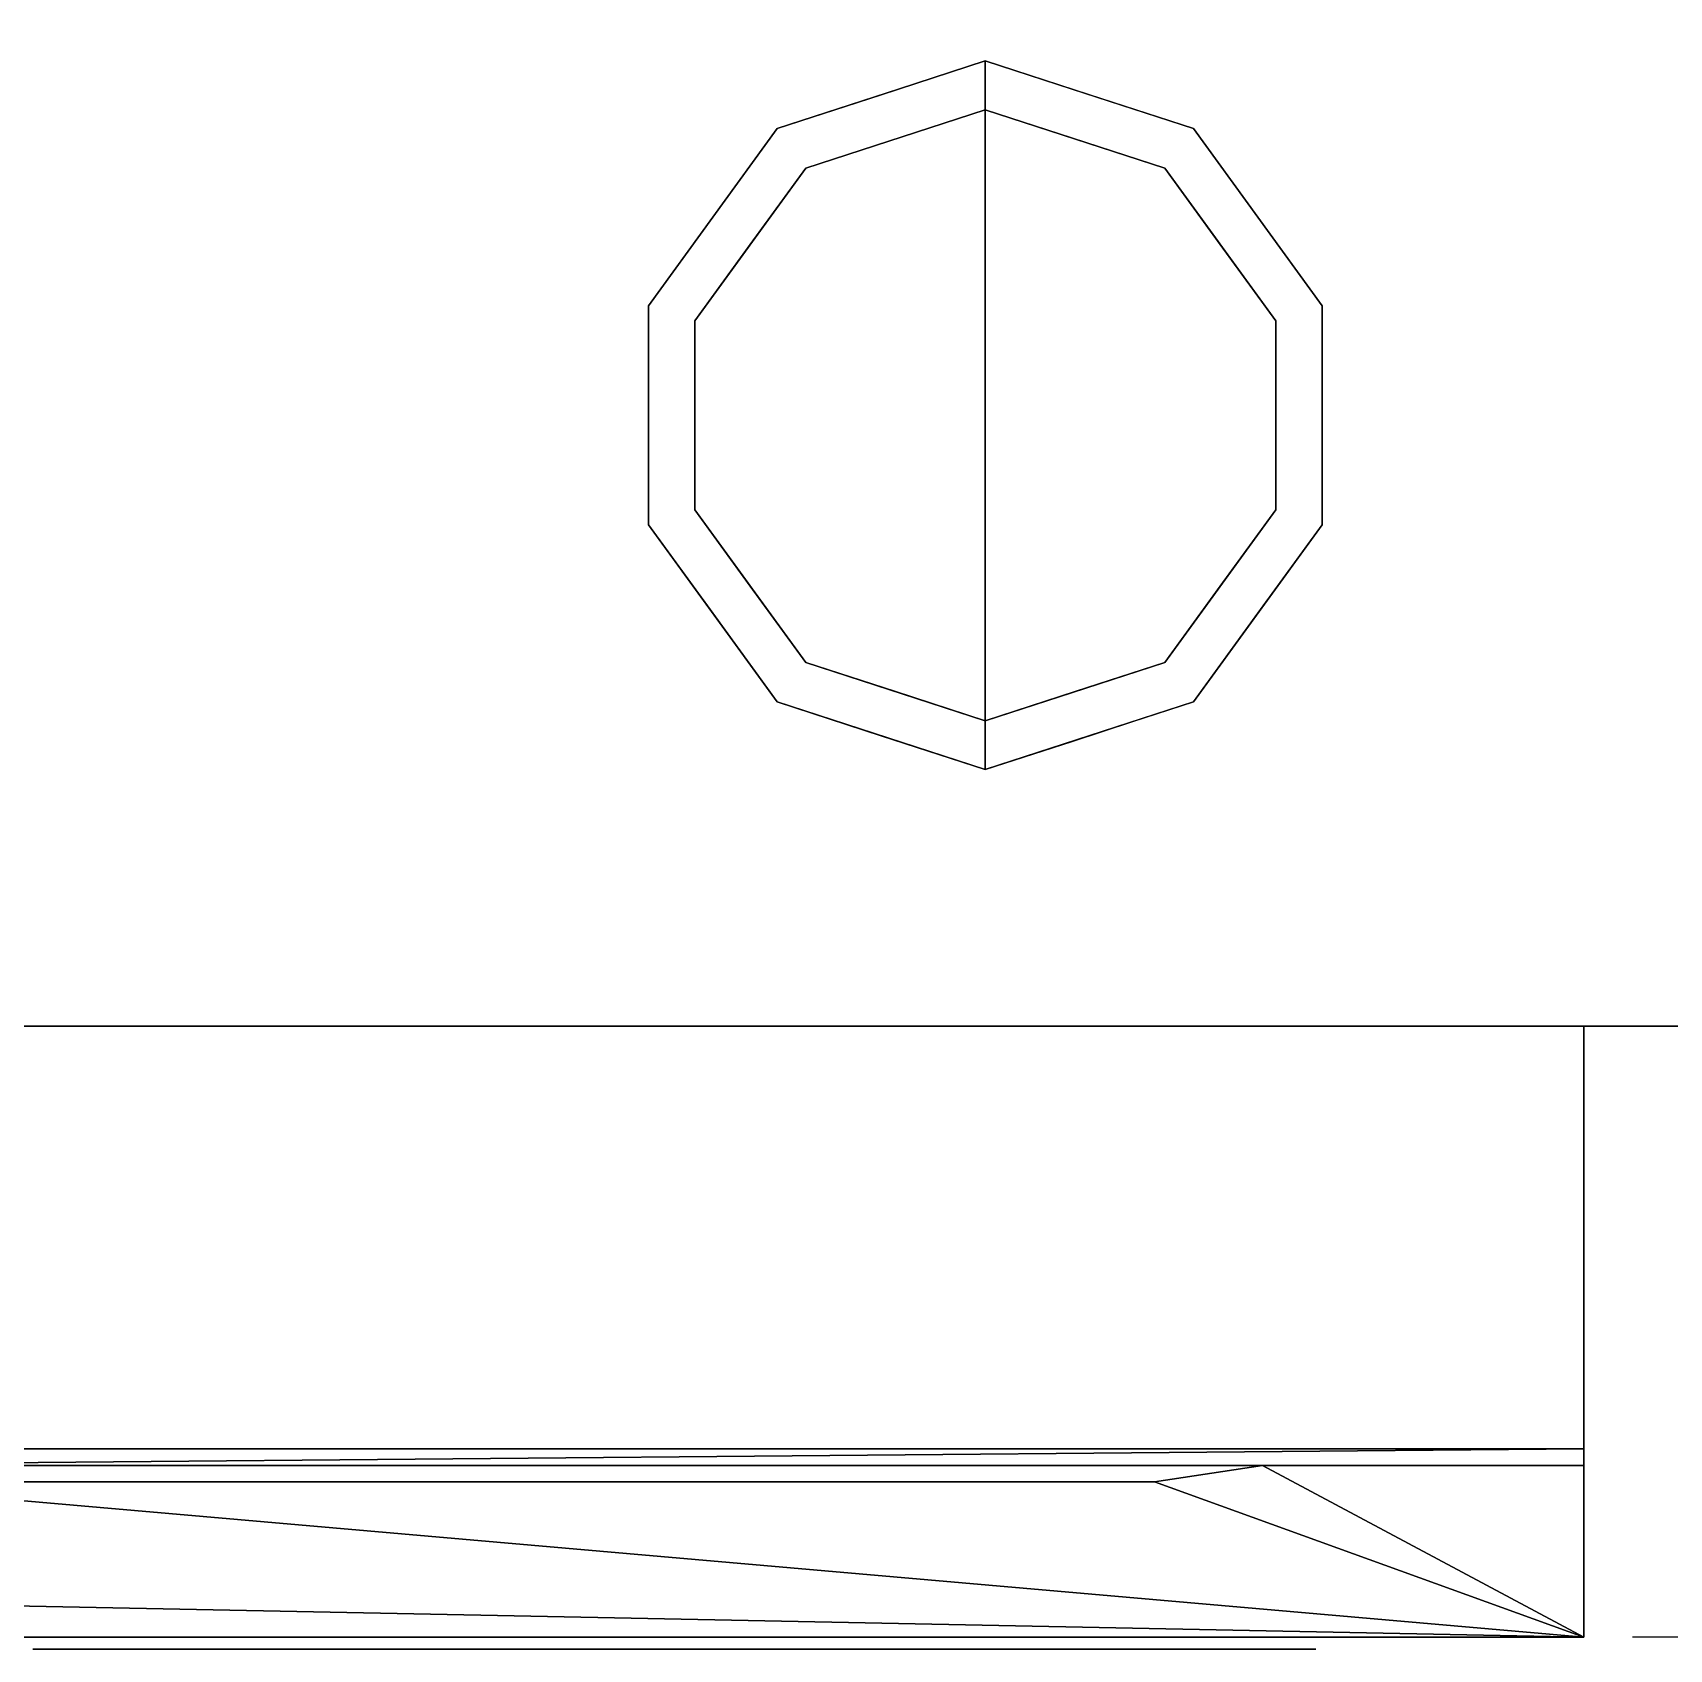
# Model space of a CAD drawing. Header units: millimetres. Extents: x -1 to 1796, y -935 to 1.
# Drawn here: x 267 to 401, y -696 to -563.7 of the extents above; entities that cross this region are included whole.
import ezdxf

# ---------------------------------------------------------------- set-up
doc = ezdxf.new("R2010")
doc.units = ezdxf.units.MM
doc.linetypes.add('NASCOSTA', pattern=[9.525, 6.35, -3.175])
for name, color, linetype in [('IQ_200_3D', 1, 'Continuous'), ('IQ_204_2D', 7, 'Continuous'), ('IQ_204_3D', 7, 'Continuous'), ('IQ_BLACK_3D', 250, 'Continuous'), ('IQ_BLUE_3D', 5, 'Continuous'), ('IQ_GRAY_3D', 9, 'Continuous')]:
    doc.layers.add(name, color=color, linetype=linetype)

# ---------------------------------------------------------------- blocks, each defined once
blk = doc.blocks.new('hpp_elx_bi_tn_l')
at = {"layer": 'IQ_200_3D'}
mesh = blk.add_polyface(dxfattribs=at)
corners = [(369, -50, 47), (0, -50, 47), (0, 0, 47), (369, 0, 47)]
mesh.append_faces([[corners[k] for k in face] for face in [(0, 1, 2, 3)]])
mesh = blk.add_polyface(dxfattribs=at)
corners = [(369, 0, 675), (0, 0, 675), (0, -34.6, 675), (369, -34.6, 675)]
mesh.append_faces([[corners[k] for k in face] for face in [(0, 1, 2, 3)]])
mesh = blk.add_polyface(dxfattribs=at)
corners = [(369, -50, 568.83), (369, -50, 47), (369, 0, 47), (369, 0, 675), (369, -34.6, 675), (369, -34.6, 626.33)]
mesh.append_faces([[corners[k] for k in face] for face in [(3, 5, 0)]], dxfattribs={"vtx0": -1, "vtx2": -1})
mesh.append_faces([[corners[k] for k in face] for face in [(3, 4, 5)]], dxfattribs={"vtx2": -1})
mesh.append_faces([[corners[k] for k in face] for face in [(0, 1, 2, 3)]], dxfattribs={"vtx3": -1})
mesh = blk.add_polyface(dxfattribs=at)
corners = [(369, -34.6, 675), (0, -34.6, 675), (0, -34.6, 626.33), (369, -34.6, 626.33)]
mesh.append_faces([[corners[k] for k in face] for face in [(0, 1, 2, 3)]])
mesh = blk.add_polyface(dxfattribs=at)
corners = [(369, -50, 47), (0, -50, 47), (0, -50, 568.83), (369, -50, 568.83)]
mesh.append_faces([[corners[k] for k in face] for face in [(0, 1, 2, 3)]])
at = {"layer": 'IQ_BLACK_3D'}
mesh = blk.add_polyface(dxfattribs=at)
corners = [(242.02, -51, 557.65), (242.02, -51, 549.65), (347.05, -51, 549.65), (347.05, -51, 557.65)]
mesh.append_faces([[corners[k] for k in face] for face in [(0, 1, 2, 3)]])
mesh = blk.add_polyface(dxfattribs=at)
corners = [(242.02, -51, 545.65), (242.02, -51, 537.64), (347.05, -51, 537.64), (347.05, -51, 545.65)]
mesh.append_faces([[corners[k] for k in face] for face in [(0, 1, 2, 3)]])
mesh = blk.add_polyface(dxfattribs=at)
corners = [(242.02, -51, 533.64), (242.02, -51, 525.64), (347.05, -51, 525.64), (347.05, -51, 533.64)]
mesh.append_faces([[corners[k] for k in face] for face in [(0, 1, 2, 3)]])
mesh = blk.add_polyface(dxfattribs=at)
corners = [(242.02, -51, 521.64), (242.02, -51, 513.64), (347.05, -51, 513.64), (347.05, -51, 521.64)]
mesh.append_faces([[corners[k] for k in face] for face in [(0, 1, 2, 3)]])
mesh = blk.add_polyface(dxfattribs=at)
corners = [(242.02, -51, 509.64), (242.02, -51, 501.63), (347.05, -51, 501.63), (347.05, -51, 509.64)]
mesh.append_faces([[corners[k] for k in face] for face in [(0, 1, 2, 3)]])
mesh = blk.add_polyface(dxfattribs=at)
corners = [(242.02, -51, 497.63), (242.02, -51, 489.63), (347.05, -51, 489.63), (347.05, -51, 497.63)]
mesh.append_faces([[corners[k] for k in face] for face in [(0, 1, 2, 3)]])
mesh = blk.add_polyface(dxfattribs=at)
corners = [(242.02, -51, 485.63), (242.02, -51, 477.63), (347.05, -51, 477.63), (347.05, -51, 485.63)]
mesh.append_faces([[corners[k] for k in face] for face in [(0, 1, 2, 3)]])
mesh = blk.add_polyface(dxfattribs=at)
corners = [(242.02, -51, 473.62), (242.02, -51, 465.62), (347.05, -51, 465.62), (347.05, -51, 473.62)]
mesh.append_faces([[corners[k] for k in face] for face in [(0, 1, 2, 3)]])
mesh = blk.add_polyface(dxfattribs=at)
corners = [(242.02, -51, 461.62), (242.02, -51, 453.62), (347.05, -51, 453.62), (347.05, -51, 461.62)]
mesh.append_faces([[corners[k] for k in face] for face in [(0, 1, 2, 3)]])
mesh = blk.add_polyface(dxfattribs=at)
corners = [(242.02, -51, 449.62), (242.02, -51, 441.62), (347.05, -51, 441.62), (347.05, -51, 449.62)]
mesh.append_faces([[corners[k] for k in face] for face in [(0, 1, 2, 3)]])
mesh = blk.add_polyface(dxfattribs=at)
corners = [(242.02, -51, 437.61), (242.02, -51, 429.61), (347.05, -51, 429.61), (347.05, -51, 437.61)]
mesh.append_faces([[corners[k] for k in face] for face in [(0, 1, 2, 3)]])
mesh = blk.add_polyface(dxfattribs=at)
corners = [(242.02, -51, 425.61), (242.02, -51, 417.61), (347.05, -51, 417.61), (347.05, -51, 425.61)]
mesh.append_faces([[corners[k] for k in face] for face in [(0, 1, 2, 3)]])
mesh = blk.add_polyface(dxfattribs=at)
corners = [(242.02, -51, 413.61), (242.02, -51, 405.6), (347.05, -51, 405.6), (347.05, -51, 413.61)]
mesh.append_faces([[corners[k] for k in face] for face in [(0, 1, 2, 3)]])
mesh = blk.add_polyface(dxfattribs=at)
corners = [(242.02, -51, 401.6), (242.02, -51, 393.6), (347.05, -51, 393.6), (347.05, -51, 401.6)]
mesh.append_faces([[corners[k] for k in face] for face in [(0, 1, 2, 3)]])
mesh = blk.add_polyface(dxfattribs=at)
corners = [(242.02, -51, 389.6), (242.02, -51, 381.6), (347.05, -51, 381.6), (347.05, -51, 389.6)]
mesh.append_faces([[corners[k] for k in face] for face in [(0, 1, 2, 3)]])
mesh = blk.add_polyface(dxfattribs=at)
corners = [(242.02, -51, 377.6), (242.02, -51, 369.59), (347.05, -51, 369.59), (347.05, -51, 377.6)]
mesh.append_faces([[corners[k] for k in face] for face in [(0, 1, 2, 3)]])
mesh = blk.add_polyface(dxfattribs=at)
corners = [(242.02, -51, 247.56), (242.02, -51, 239.56), (347.05, -51, 239.56), (347.05, -51, 247.56)]
mesh.append_faces([[corners[k] for k in face] for face in [(0, 1, 2, 3)]])
mesh = blk.add_polyface(dxfattribs=at)
corners = [(242.02, -51, 235.56), (242.02, -51, 227.55), (347.05, -51, 227.55), (347.05, -51, 235.56)]
mesh.append_faces([[corners[k] for k in face] for face in [(0, 1, 2, 3)]])
mesh = blk.add_polyface(dxfattribs=at)
corners = [(242.02, -51, 223.55), (242.02, -51, 215.55), (347.05, -51, 215.55), (347.05, -51, 223.55)]
mesh.append_faces([[corners[k] for k in face] for face in [(0, 1, 2, 3)]])
mesh = blk.add_polyface(dxfattribs=at)
corners = [(242.02, -51, 211.55), (242.02, -51, 203.55), (347.05, -51, 203.55), (347.05, -51, 211.55)]
mesh.append_faces([[corners[k] for k in face] for face in [(0, 1, 2, 3)]])
mesh = blk.add_polyface(dxfattribs=at)
corners = [(242.02, -51, 199.54), (242.02, -51, 191.54), (347.05, -51, 191.54), (347.05, -51, 199.54)]
mesh.append_faces([[corners[k] for k in face] for face in [(0, 1, 2, 3)]])
mesh = blk.add_polyface(dxfattribs=at)
corners = [(242.02, -51, 187.54), (242.02, -51, 179.54), (347.05, -51, 179.54), (347.05, -51, 187.54)]
mesh.append_faces([[corners[k] for k in face] for face in [(0, 1, 2, 3)]])
mesh = blk.add_polyface(dxfattribs=at)
corners = [(242.02, -51, 175.54), (242.02, -51, 167.54), (347.05, -51, 167.54), (347.05, -51, 175.54)]
mesh.append_faces([[corners[k] for k in face] for face in [(0, 1, 2, 3)]])
mesh = blk.add_polyface(dxfattribs=at)
corners = [(242.02, -51, 163.53), (242.02, -51, 155.53), (347.05, -51, 155.53), (347.05, -51, 163.53)]
mesh.append_faces([[corners[k] for k in face] for face in [(0, 1, 2, 3)]])
mesh = blk.add_polyface(dxfattribs=at)
corners = [(242.02, -51, 151.53), (242.02, -51, 143.53), (347.05, -51, 143.53), (347.05, -51, 151.53)]
mesh.append_faces([[corners[k] for k in face] for face in [(0, 1, 2, 3)]])
mesh = blk.add_polyface(dxfattribs=at)
corners = [(242.02, -51, 139.53), (242.02, -51, 131.52), (347.05, -51, 131.52), (347.05, -51, 139.53)]
mesh.append_faces([[corners[k] for k in face] for face in [(0, 1, 2, 3)]])
mesh = blk.add_polyface(dxfattribs=at)
corners = [(242.02, -51, 127.52), (242.02, -51, 119.52), (347.05, -51, 119.52), (347.05, -51, 127.52)]
mesh.append_faces([[corners[k] for k in face] for face in [(0, 1, 2, 3)]])
mesh = blk.add_polyface(dxfattribs=at)
corners = [(242.02, -51, 115.52), (242.02, -51, 107.52), (347.05, -51, 107.52), (347.05, -51, 115.52)]
mesh.append_faces([[corners[k] for k in face] for face in [(0, 1, 2, 3)]])
mesh = blk.add_polyface(dxfattribs=at)
corners = [(242.02, -51, 103.52), (242.02, -51, 95.51), (347.05, -51, 95.51), (347.05, -51, 103.52)]
mesh.append_faces([[corners[k] for k in face] for face in [(0, 1, 2, 3)]])
mesh = blk.add_polyface(dxfattribs=at)
corners = [(242.02, -51, 91.51), (242.02, -51, 83.51), (347.05, -51, 83.51), (347.05, -51, 91.51)]
mesh.append_faces([[corners[k] for k in face] for face in [(0, 1, 2, 3)]])
mesh = blk.add_polyface(dxfattribs=at)
corners = [(242.02, -51, 79.51), (242.02, -51, 71.51), (347.05, -51, 71.51), (347.05, -51, 79.51)]
mesh.append_faces([[corners[k] for k in face] for face in [(0, 1, 2, 3)]])
mesh = blk.add_polyface(dxfattribs=at)
corners = [(242.02, -51, 67.51), (242.02, -51, 59.5), (347.05, -51, 59.5), (347.05, -51, 67.51)]
mesh.append_faces([[corners[k] for k in face] for face in [(0, 1, 2, 3)]])
at = {"layer": 'IQ_BLUE_3D'}
mesh = blk.add_polyface(dxfattribs=at)
corners = [(369, -35.97, 621.21), (369, -34.6, 626.33), (0, -34.6, 626.33), (0, -35.97, 621.21), (214.63, -35.97, 621.21), (223.47, -37.29, 616.28), (333.85, -37.29, 616.28), (342.69, -35.97, 621.21)]
mesh.append_faces([[corners[k] for k in face] for face in [(5, 6, 7, 4), (2, 3, 4, 1)]], dxfattribs={"vtx2": -1})
mesh.append_faces([[corners[k] for k in face] for face in [(7, 0, 1, 4)]], dxfattribs={"vtx2": -1, "vtx3": -1})
at = {"layer": 'IQ_GRAY_3D'}
mesh = blk.add_polyface(dxfattribs=at)
corners = [(369, -35.97, 621.21), (342.69, -35.97, 621.21), (333.85, -37.29, 616.28), (223.47, -37.29, 616.28), (214.63, -35.97, 621.21), (0, -35.97, 621.21), (0, -50, 568.83), (369, -50, 568.83), (56.07, -38.59, 611.42), (178.75, -38.59, 611.42), (178.75, -46.23, 582.9), (56.07, -46.23, 582.9)]
mesh.append_faces([[corners[k] for k in face] for face in [(2, 7, 1), (4, 10, 3), (8, 5, 11), (6, 11, 5)]], dxfattribs={"vtx0": -1, "vtx1": -1})
mesh.append_faces([[corners[k] for k in face] for face in [(7, 3, 10)]], dxfattribs={"vtx0": -1, "vtx1": -1, "vtx2": -1})
mesh.append_faces([[corners[k] for k in face] for face in [(7, 2, 3)]], dxfattribs={"vtx0": -1, "vtx2": -1})
mesh.append_faces([[corners[k] for k in face] for face in [(9, 10, 4)]], dxfattribs={"vtx1": -1, "vtx2": -1})
mesh.append_faces([[corners[k] for k in face] for face in [(8, 9, 4, 5), (10, 11, 6, 7)]], dxfattribs={"vtx1": -1, "vtx3": -1})
mesh.append_faces([[corners[k] for k in face] for face in [(7, 0, 1)]], dxfattribs={"vtx2": -1})

msp = doc.modelspace()

# ---------------------------------------------------------------- linework, layer by layer
at = {"layer": 'IQ_200_3D'}
msp.add_3dface([(1795, -645, 150), (0, -645, 150), (0, 0, 150), (1795, 0, 150)], dxfattribs=at)
for points, invisible_edges in [([(25, -645, 198), (0, -645, 198), (0, -645, 150), (1795, -645, 150)], 8), ([(1795, -645, 150), (1795, -645, 198), (1770, -645, 198), (25, -645, 198)], 12), ([(1770, -645, 198), (1770, -645, 850), (25, -645, 850), (25, -645, 198)], 8), ([(1770, -645, 198), (1770, -645, 850), (25, -645, 850), (25, -645, 198)], 4)]:
    msp.add_3dface(points, dxfattribs=dict(at, invisible_edges=invisible_edges))
at = {"layer": 'IQ_204_2D', "linetype": 'NASCOSTA', "ltscale": 10}
msp.add_line((0, -645), (1795, -645), dxfattribs=at)
at = {"layer": 'IQ_204_2D', "linetype": 'NASCOSTA', "ltscale": 5}
msp.add_line((394, -645), (394, -695), dxfattribs=at)
at = {"layer": 'IQ_204_2D', "color": 7, "linetype": 'NASCOSTA', "ltscale": 10}
msp.add_lwpolyline([(0, 0), (1795, 0), (1795, -695), (0, -695)], close=True, dxfattribs=at)
at = {"layer": 'IQ_204_3D'}
for points, invisible_edges in [([(330.31, -574.77, 25), (327.95, -571.54, 25), (345, -566, 25), (345, -570, 25)], 1), ([(336.48, -568.77, 150), (336.48, -568.77, 150), (345, -566, 150), (337.88, -568.31, 25)], 13), ([(345, -566, 150), (345, -566, 150), (345, -566, 25), (337.88, -568.31, 25)], 9), ([(345, -566, 150), (345, -566, 150), (352.12, -568.31, 150), (345, -566, 25)], 4), ([(353.52, -568.77, 25), (353.52, -568.77, 25), (345, -566, 25), (352.12, -568.31, 150)], 13), ([(359.69, -574.77, 25), (345, -570, 25), (345, -566, 25), (362.05, -571.54, 25)], 8), ([(336.48, -568.77, 150), (336.48, -568.77, 150), (332.92, -569.93, 25), (327.95, -571.54, 150)], 6), ([(336.48, -568.77, 150), (336.48, -568.77, 150), (337.88, -568.31, 25), (332.92, -569.93, 25)], 11), ([(353.52, -568.77, 25), (353.52, -568.77, 25), (352.12, -568.31, 150), (357.08, -569.93, 150)], 11), ([(353.52, -568.77, 25), (353.52, -568.77, 25), (357.08, -569.93, 150), (362.05, -571.54, 25)], 6), ([(345, -570), (345, -595), (321.22, -587.27), (330.31, -574.77)], 2), ([(327.95, -571.54, 25), (327.95, -571.54, 25), (327.95, -571.54, 150), (332.92, -569.93, 25)], 6), ([(337.65, -572.39, 25), (337.65, -572.39, 25), (345, -570, 25), (337.87, -572.32)], 13), ([(345, -570, 25), (345, -570, 25), (345, -570), (337.87, -572.32)], 9), ([(345, -570, 25), (345, -570, 25), (352.35, -572.39, 25), (352.13, -572.32)], 13), ([(352.13, -572.32), (352.13, -572.32), (345, -570), (345, -570, 25)], 9), ([(368.78, -587.27), (345, -595), (345, -570), (359.69, -574.77)], 1), ([(362.05, -571.54, 150), (362.05, -571.54, 150), (362.05, -571.54, 25), (357.08, -569.93, 150)], 6), ([(321.22, -587.27, 25), (317.42, -586.04, 25), (327.95, -571.54, 25), (330.31, -574.77, 25)], 5), ([(327.95, -571.54, 25), (322.69, -578.79, 25), (322.69, -578.79, 150), (327.95, -571.54, 150)], 10), ([(368.78, -587.27, 25), (359.69, -574.77, 25), (362.05, -571.54, 25), (372.58, -586.04, 25)], 10), ([(367.31, -578.79, 25), (362.05, -571.54, 25), (362.05, -571.54, 150), (367.31, -578.79, 150)], 10), ([(337.87, -572.32), (337.87, -572.32), (330.31, -574.77), (337.65, -572.39, 25)], 13), ([(330.31, -574.77, 25), (330.31, -574.77, 25), (337.65, -572.39, 25), (330.31, -574.77)], 13), ([(352.13, -572.32), (352.13, -572.32), (352.35, -572.39, 25), (359.69, -574.77)], 6), ([(359.69, -574.77), (359.69, -574.77), (352.35, -572.39, 25), (359.69, -574.77, 25)], 11), ([(330.31, -574.77), (325.76, -581.02), (325.76, -581.02, 25), (330.31, -574.77, 25)], 10), ([(359.69, -574.77), (359.69, -574.77, 25), (364.24, -581.02, 25), (364.24, -581.02)], 5), ([(317.42, -586.04, 150), (322.69, -578.79, 150), (322.69, -578.79, 25), (317.42, -586.04, 25)], 10), ([(372.58, -586.04, 25), (367.31, -578.79, 25), (367.31, -578.79, 150), (372.58, -586.04, 150)], 10), ([(325.76, -581.02), (321.22, -587.27), (321.22, -587.27, 25), (325.76, -581.02, 25)], 10), ([(368.78, -587.27, 25), (368.78, -587.27), (364.24, -581.02), (364.24, -581.02, 25)], 5), ([(317.42, -586.04, 25), (317.42, -595, 25), (317.42, -595, 150), (317.42, -586.04, 150)], 10), ([(317.42, -603.96, 25), (317.42, -586.04, 25), (321.22, -587.27, 25), (321.22, -602.73, 25)], 10), ([(372.58, -603.96, 25), (368.78, -602.73, 25), (368.78, -587.27, 25), (372.58, -586.04, 25)], 5), ([(372.58, -595, 25), (372.58, -586.04, 25), (372.58, -586.04, 150), (372.58, -595, 150)], 10), ([(321.22, -595), (321.22, -595, 25), (321.22, -587.27, 25), (321.22, -587.27)], 5), ([(345, -595), (345, -595), (321.22, -602.73), (321.22, -587.27)], 11), ([(368.78, -602.73), (368.78, -602.73), (345, -595), (368.78, -587.27)], 6), ([(368.78, -602.73), (368.78, -595), (368.78, -587.27, 25), (368.78, -595, 25)], 10), ([(368.78, -587.27, 25), (368.78, -587.27, 25), (368.78, -595), (368.78, -587.27)], 11), ([(317.42, -595, 25), (317.42, -603.96, 25), (317.42, -603.96, 150), (317.42, -595, 150)], 10), ([(321.22, -602.73), (321.22, -602.73, 25), (321.22, -595, 25), (321.22, -595)], 5), ([(321.22, -602.73), (345, -595), (345, -620), (330.31, -615.23)], 1), ([(345, -620), (345, -595), (368.78, -602.73), (359.69, -615.23)], 2), ([(368.78, -595, 25), (368.78, -595, 25), (368.78, -602.73, 25), (368.78, -602.73)], 13), ([(372.58, -595, 150), (372.58, -603.96, 150), (372.58, -603.96, 25), (372.58, -595, 25)], 10), ([(327.95, -618.46, 25), (317.42, -603.96, 25), (321.22, -602.73, 25), (330.31, -615.23, 25)], 10), ([(325.76, -608.98), (325.76, -608.98, 25), (321.22, -602.73, 25), (321.22, -602.73)], 5), ([(362.05, -618.46, 25), (359.69, -615.23, 25), (368.78, -602.73, 25), (372.58, -603.96, 25)], 5), ([(364.24, -608.98, 25), (364.24, -608.98), (368.78, -602.73), (368.78, -602.73, 25)], 5), ([(322.69, -611.21, 150), (317.42, -603.96, 150), (317.42, -603.96, 25), (322.69, -611.21, 25)], 10), ([(367.31, -611.21, 25), (372.58, -603.96, 25), (372.58, -603.96, 150), (367.31, -611.21, 150)], 10), ([(330.31, -615.23), (330.31, -615.23, 25), (325.76, -608.98, 25), (325.76, -608.98)], 5), ([(359.69, -615.23, 25), (359.69, -615.23), (364.24, -608.98), (364.24, -608.98, 25)], 5), ([(327.95, -618.46, 150), (322.69, -611.21, 150), (322.69, -611.21, 25), (327.95, -618.46, 25)], 10), ([(367.31, -611.21, 150), (362.05, -618.46, 150), (362.05, -618.46, 25), (367.31, -611.21, 25)], 10), ([(345, -624, 25), (327.95, -618.46, 25), (330.31, -615.23, 25), (345, -620, 25)], 2), ([(337.65, -617.61), (337.65, -617.61, 25), (330.31, -615.23, 25), (330.31, -615.23)], 5), ([(345, -624, 25), (345, -620, 25), (359.69, -615.23, 25), (362.05, -618.46, 25)], 4), ([(352.13, -617.68), (352.13, -617.68), (359.69, -615.23), (352.35, -617.61, 25)], 13), ([(359.69, -615.23, 25), (359.69, -615.23, 25), (352.35, -617.61, 25), (359.69, -615.23)], 13), ([(345, -620), (345, -620, 25), (337.65, -617.61, 25), (337.65, -617.61)], 4), ([(352.35, -617.61, 25), (352.35, -617.61, 25), (345, -620, 25), (352.13, -617.68)], 13), ([(345, -620, 25), (345, -620, 25), (345, -620), (352.13, -617.68)], 9), ([(327.95, -618.46, 25), (336.48, -621.23, 25), (336.48, -621.23, 150), (327.95, -618.46, 150)], 10), ([(353.52, -621.23, 150), (353.52, -621.23, 150), (357.08, -620.07, 25), (362.05, -618.46, 150)], 6), ([(362.05, -618.46, 25), (362.05, -618.46, 25), (362.05, -618.46, 150), (357.08, -620.07, 25)], 6), ([(353.52, -621.23, 150), (353.52, -621.23, 150), (352.12, -621.69, 25), (357.08, -620.07, 25)], 11), ([(336.48, -621.23, 150), (336.48, -621.23, 25), (345, -624, 25), (345, -624, 150)], 1), ([(353.52, -621.23, 150), (353.52, -621.23, 150), (345, -624, 150), (352.12, -621.69, 25)], 13), ([(345, -624, 150), (345, -624, 150), (345, -624, 25), (352.12, -621.69, 25)], 9)]:
    msp.add_3dface(points, dxfattribs=dict(at, invisible_edges=invisible_edges))

# ---------------------------------------------------------------- block references
msp.add_blockref('hpp_elx_bi_tn_l', (25, -645, 150))

doc.saveas('drawing.dxf')
